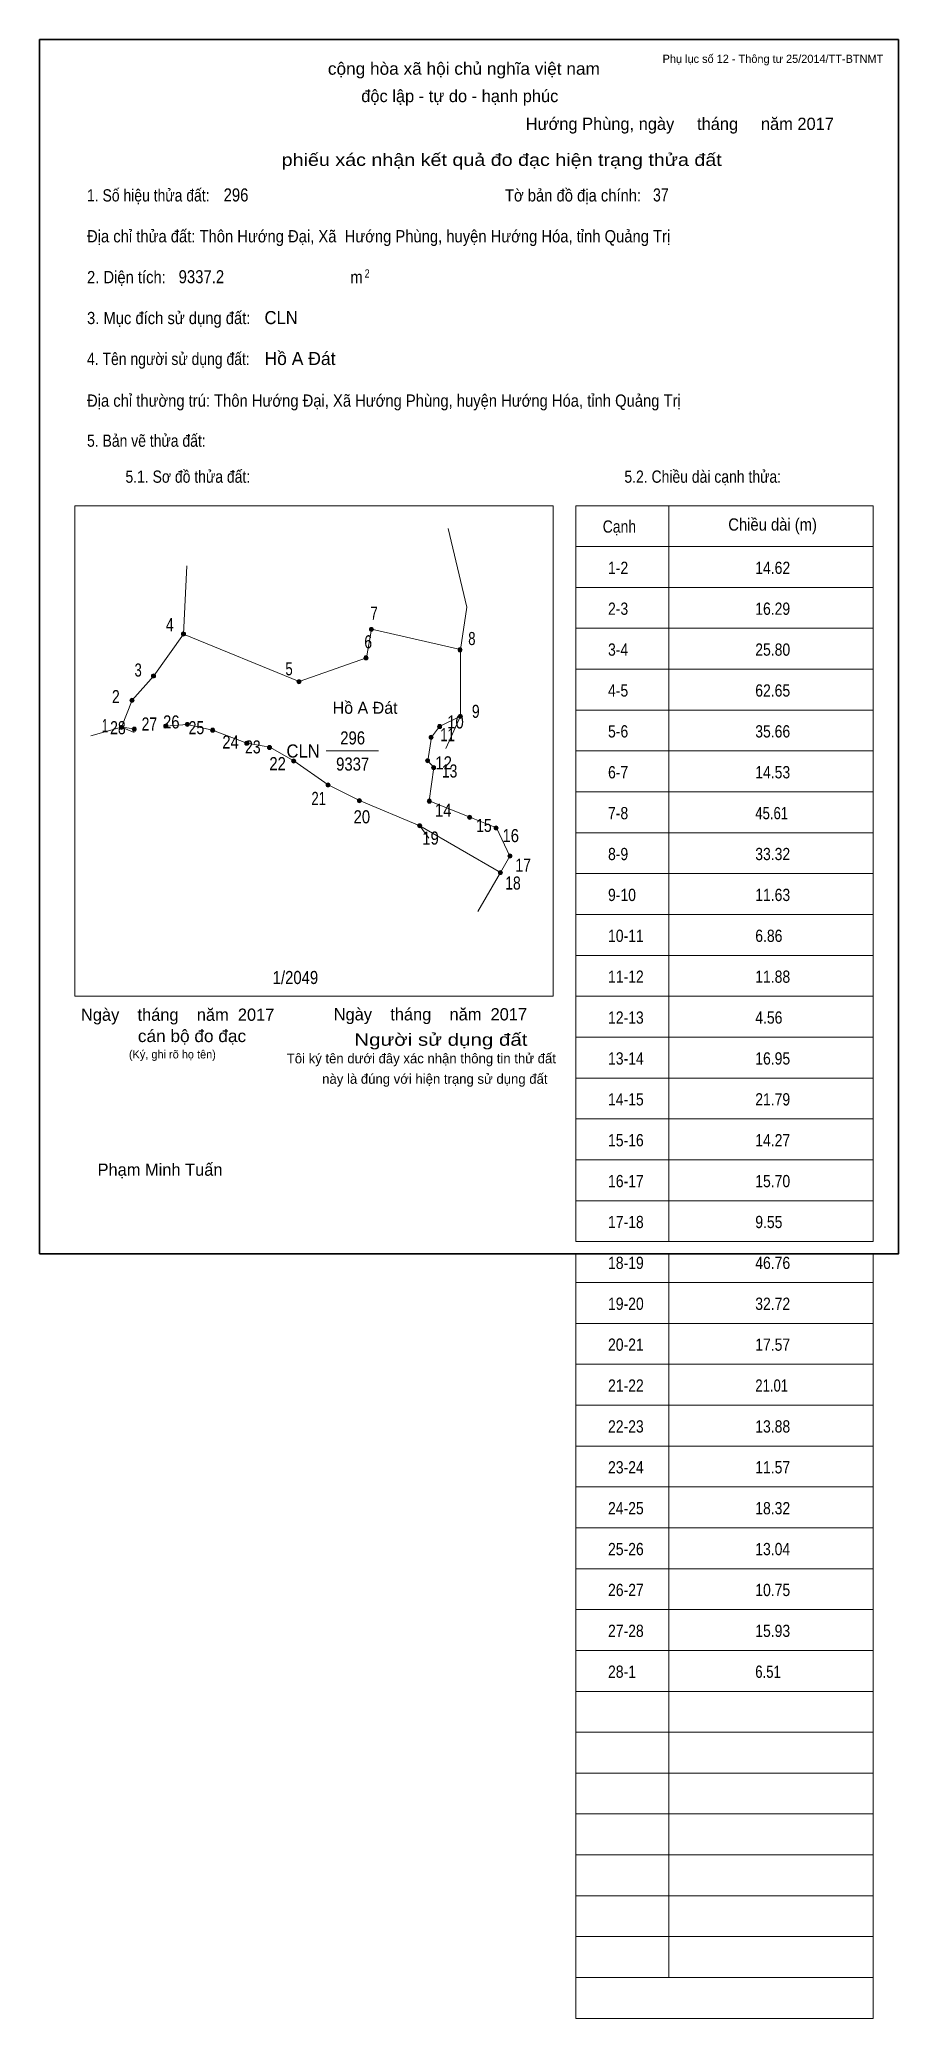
# Model space of a CAD drawing. Header units: centimetres. Extents: x 0 to 21, y -18.7 to 29.7.
import ezdxf
from ezdxf.enums import TextEntityAlignment as Align

# ---------------------------------------------------------------- set-up
doc = ezdxf.new("R2010")
doc.units = ezdxf.units.CM
doc.header["$LTSCALE"] = 0.12
for name, color, linetype in [('2', 7, 'Continuous'), ('30', 7, 'Continuous'), ('34', 7, 'Continuous')]:
    doc.layers.add(name, color=color, linetype=linetype)
for name, color, linetype, lineweight in [('32', 7, 'Continuous', 13), ('33', 7, 'Continuous', 13), ('6', 7, 'Continuous', 13), ('63', 7, 'Continuous', 13)]:
    doc.layers.add(name, color=color, linetype=linetype, lineweight=lineweight)

msp = doc.modelspace()

# ---------------------------------------------------------------- hatches: boundary and pattern name
at = {"layer": '32'}
for points in [[(3.568, 15.1602, 1), (3.468, 15.1602, 1)], [(8.1633, 15.2739, 1), (8.0633, 15.2739, 1)], [(8.032, 14.5772, 1), (7.932, 14.5772, 1)], [(10.3316, 14.7738, 1), (10.2316, 14.7738, 1)], [(2.8356, 14.1366, 1), (2.7356, 14.1366, 1)], [(6.3931, 13.9926, 1), (6.2931, 13.9926, 1)], [(2.3096, 13.5408, 1), (2.2096, 13.5408, 1)], [(10.3394, 13.148, 1), (10.2394, 13.148, 1)], [(2.05, 12.8762, 1), (1.95, 12.8762, 1)], [(2.3647, 12.8338, 1), (2.2647, 12.8338, 1)], [(3.1381, 12.9094, 1), (3.0381, 12.9094, 1)], [(3.6611, 12.9504, 1), (3.5611, 12.9504, 1)], [(4.2813, 12.8079, 1), (4.1813, 12.8079, 1)], [(9.6222, 12.6352, 1), (9.5222, 12.6352, 1)], [(9.83, 12.8977, 1), (9.73, 12.8977, 1)], [(5.1166, 12.4893, 1), (5.0166, 12.4893, 1)], [(5.6714, 12.3844, 1), (5.5714, 12.3844, 1)], [(6.2633, 12.0555, 1), (6.1633, 12.0555, 1)], [(9.5368, 12.0619, 1), (9.4368, 12.0619, 1)], [(9.6832, 11.894, 1), (9.5832, 11.894, 1)], [(7.105, 11.47, 1), (7.005, 11.47, 1)], [(7.8705, 11.0846, 1), (7.7705, 11.0846, 1)], [(9.5802, 11.0733, 1), (9.4802, 11.0733, 1)], [(10.5668, 10.6776, 1), (10.4668, 10.6776, 1)], [(9.3446, 10.4707, 1), (9.2446, 10.4707, 1)], [(11.2128, 10.4185, 1), (11.1128, 10.4185, 1)], [(11.55, 9.7306, 1), (11.45, 9.7306, 1)], [(11.3182, 9.3261, 1), (11.2182, 9.3261, 1)]]:
    msp.add_hatch(color=256, dxfattribs=at).paths.add_polyline_path(points)

# ---------------------------------------------------------------- linework, layer by layer
for centre in [(3.518, 15.1602), (8.1133, 15.2739), (7.982, 14.5772), (10.2816, 14.7738), (2.7856, 14.1366), (6.3431, 13.9926), (2.2596, 13.5408), (10.2894, 13.148), (2, 12.8762), (2.3147, 12.8338), (3.0881, 12.9094), (3.6111, 12.9504), (4.2313, 12.8079), (9.5722, 12.6352), (9.78, 12.8977), (5.0666, 12.4893), (5.6214, 12.3844), (6.2133, 12.0555), (9.4868, 12.0619), (9.6332, 11.894), (7.055, 11.47), (7.8205, 11.0846), (9.5302, 11.0733), (10.5168, 10.6776), (9.2946, 10.4707), (11.1628, 10.4185), (11.5, 9.7306), (11.2682, 9.3261)]:
    msp.add_circle(centre, 0.05, dxfattribs=at)
at = {"layer": '33'}
msp.add_line((7.01, 12.3), (8.29, 12.3), dxfattribs=at)
at = {"layer": '6'}
for p, q in [((3.6, 16.83), (3.52, 15.16)), ((8.12, 15.28), (10.29, 14.78)), ((10.29, 14.78), (10.29, 13.15)), ((9.93, 12.36), (10.29, 13.15)), ((1.25, 12.67), (2, 12.88)), ((2.31, 12.75), (2, 12.88)), ((9.3, 10.47), (11.27, 9.33)), ((11.27, 9.33), (10.72, 8.37))]:
    msp.add_line(p, q, dxfattribs=at)
for points in [[(9.99, 17.74), (10.45, 15.82), (10.29, 14.78)], [(2.32, 12.84), (2, 12.88), (2.26, 13.54), (2.79, 14.14), (3.52, 15.16)], [(3.52, 15.16), (6.35, 14), (7.99, 14.58), (8.12, 15.28)], [(10.29, 13.15), (9.78, 12.9), (9.58, 12.64), (9.49, 12.06), (9.64, 11.9), (9.53, 11.08), (10.52, 10.68)], [(9.52, 10.17), (9.3, 10.47), (7.82, 11.09), (7.06, 11.47), (6.22, 12.06), (5.63, 12.39), (5.07, 12.49), (4.23, 12.81), (3.61, 12.95), (3.09, 12.91)], [(10.52, 10.68), (11.17, 10.42), (11.5, 9.73), (11.27, 9.33)]]:
    msp.add_lwpolyline(points, dxfattribs=at)
at = {"layer": '63'}
for p, q in [((0.86, 18.3), (12.56, 18.3)), ((0.86, 6.3), (0.86, 18.3)), ((12.56, 6.3), (12.56, 18.3)), ((13.11, 18.3), (20.38, 18.3)), ((13.11, 0.3), (13.11, 18.3)), ((15.39, 0.3), (15.39, 18.3)), ((20.38, 0.3), (20.38, 18.3)), ((13.11, 17.3), (20.38, 17.3)), ((13.11, 16.3), (20.38, 16.3)), ((13.11, 15.3), (20.38, 15.3)), ((13.11, 14.3), (20.38, 14.3)), ((13.11, 13.3), (20.38, 13.3)), ((13.11, 12.3), (20.38, 12.3)), ((13.11, 11.3), (20.38, 11.3)), ((13.11, 10.3), (20.38, 10.3)), ((13.11, 9.3), (20.38, 9.3)), ((13.11, 8.3), (20.38, 8.3)), ((13.11, 7.3), (20.38, 7.3)), ((0.86, 6.3), (12.56, 6.3)), ((13.11, 6.3), (20.38, 6.3)), ((13.11, 5.3), (20.38, 5.3)), ((13.11, 4.3), (20.38, 4.3)), ((13.11, 3.3), (20.38, 3.3)), ((13.11, 2.3), (20.38, 2.3)), ((13.11, 1.3), (20.38, 1.3)), ((13.11, 0.3), (20.38, 0.3)), ((13.11, -18.7), (13.11, 0)), ((15.39, -17.7), (15.39, 0)), ((20.38, -18.7), (20.38, 0)), ((13.11, -0.7), (20.38, -0.7)), ((13.11, -0.7), (20.38, -0.7)), ((13.11, -1.7), (20.38, -1.7)), ((13.11, -2.7), (20.38, -2.7)), ((13.11, -3.7), (20.38, -3.7)), ((13.11, -4.7), (20.38, -4.7)), ((13.11, -5.7), (20.38, -5.7)), ((13.11, -6.7), (20.38, -6.7)), ((13.11, -7.7), (20.38, -7.7)), ((13.11, -8.7), (20.38, -8.7)), ((13.11, -9.7), (20.38, -9.7)), ((13.11, -10.7), (20.38, -10.7)), ((13.11, -11.7), (20.38, -11.7)), ((13.11, -12.7), (20.38, -12.7)), ((13.11, -13.7), (20.38, -13.7)), ((13.11, -14.7), (20.38, -14.7)), ((13.11, -15.7), (20.38, -15.7)), ((13.11, -16.7), (20.38, -16.7)), ((13.11, -17.7), (20.38, -17.7)), ((13.11, -18.7), (20.38, -18.7))]:
    msp.add_line(p, q, dxfattribs=at)
at = {"layer": '63', "lineweight": 35}
msp.add_lwpolyline([(0, 0), (0, 29.7), (21, 29.7), (21, 0)], close=True, dxfattribs=at)

# ---------------------------------------------------------------- texts
at = {"layer": '2'}
msp.add_text('Hồ A Đát', height=0.2927, dxfattribs=at).set_placement((7.96, 13.21), align=Align.CENTER)
at = {"layer": '30'}
for s, height, width, p in [('1-2', 0.3, 0.85, (13.9, 16.63)), ('14.62', 0.3, 0.85, (17.5, 16.63)), ('2-3', 0.3, 0.85, (13.9, 15.63)), ('16.29', 0.3, 0.85, (17.5, 15.63)), ('3-4', 0.3, 0.85, (13.9, 14.63)), ('25.80', 0.3, 0.85, (17.5, 14.63)), ('4-5', 0.3, 0.85, (13.9, 13.63)), ('62.65', 0.3, 0.85, (17.5, 13.63)), ('5-6', 0.3, 0.85, (13.9, 12.63)), ('35.66', 0.3, 0.85, (17.5, 12.63)), ('6-7', 0.3, 0.85, (13.9, 11.63)), ('14.53', 0.3, 0.85, (17.5, 11.63)), ('7-8', 0.3, 0.85, (13.9, 10.63)), ('45.61', 0.3, 0.8, (17.5, 10.63)), ('8-9', 0.3, 0.85, (13.9, 9.63)), ('33.32', 0.3, 0.85, (17.5, 9.63)), ('9-10', 0.3, 0.85, (13.9, 8.63)), ('11.63', 0.3, 0.85, (17.5, 8.63)), ('10-11', 0.3, 0.85, (13.9, 7.63)), ('6.86', 0.3, 0.85, (17.5, 7.63)), ('1/2049', 0.32, 0.85, (5.7, 6.6)), ('11-12', 0.3, 0.85, (13.9, 6.63)), ('11.88', 0.3, 0.85, (17.5, 6.63)), ('12-13', 0.3, 0.85, (13.9, 5.63)), ('4.56', 0.3, 0.85, (17.5, 5.63)), ('13-14', 0.3, 0.85, (13.9, 4.63)), ('16.95', 0.3, 0.85, (17.5, 4.63)), ('14-15', 0.3, 0.85, (13.9, 3.63)), ('21.79', 0.3, 0.85, (17.5, 3.63)), ('15-16', 0.3, 0.85, (13.9, 2.63)), ('14.27', 0.3, 0.85, (17.5, 2.63)), ('16-17', 0.3, 0.85, (13.9, 1.63)), ('15.70', 0.3, 0.85, (17.5, 1.63)), ('17-18', 0.3, 0.85, (13.9, 0.63)), ('9.55', 0.3, 0.85, (17.5, 0.63)), ('18-19', 0.3, 0.85, (13.9, -0.37)), ('46.76', 0.3, 0.85, (17.5, -0.37)), ('19-20', 0.3, 0.85, (13.9, -1.37)), ('32.72', 0.3, 0.85, (17.5, -1.37)), ('20-21', 0.3, 0.85, (13.9, -2.37)), ('17.57', 0.3, 0.85, (17.5, -2.37)), ('21-22', 0.3, 0.85, (13.9, -3.37)), ('21.01', 0.3, 0.8, (17.5, -3.37)), ('22-23', 0.3, 0.85, (13.9, -4.37)), ('13.88', 0.3, 0.85, (17.5, -4.37)), ('23-24', 0.3, 0.85, (13.9, -5.37)), ('11.57', 0.3, 0.85, (17.5, -5.37)), ('24-25', 0.3, 0.85, (13.9, -6.37)), ('18.32', 0.3, 0.85, (17.5, -6.37)), ('25-26', 0.3, 0.85, (13.9, -7.37)), ('13.04', 0.3, 0.85, (17.5, -7.37)), ('26-27', 0.3, 0.85, (13.9, -8.37)), ('10.75', 0.3, 0.85, (17.5, -8.37)), ('27-28', 0.3, 0.85, (13.9, -9.37)), ('15.93', 0.3, 0.85, (17.5, -9.37)), ('28-1', 0.3, 0.85, (13.9, -10.37)), ('6.51', 0.3, 0.8, (17.5, -10.37))]:
    msp.add_text(s, height=height, dxfattribs=dict(at, width=width)).set_placement(p)
at = {"layer": '32'}
for s, width, p in [('4', 0.8, (3.185, 15.23)), ('7', 0.75, (8.18, 15.51)), ('6', 0.8, (8.035, 14.81)), ('8', 0.75, (10.57, 14.89)), ('3', 0.75, (2.41, 14.12)), ('5', 0.75, (6.1, 14.15)), ('2', 0.8, (1.865, 13.47)), ('1', 0.65, (1.6, 12.76)), ('27', 0.8, (2.685, 12.8)), ('26', 0.85, (3.22, 12.85)), ('10', 0.85, (10.17, 12.85)), ('9', 0.8, (10.665, 13.11)), ('28', 0.8, (1.915, 12.71)), ('25', 0.8, (3.835, 12.71)), ('24', 0.85, (4.67, 12.36)), ('11', 0.75, (9.975, 12.54)), ('23', 0.8, (5.215, 12.24)), ('22', 0.85, (5.82, 11.83)), ('12', 0.85, (9.88, 11.85)), ('13', 0.8, (10.025, 11.65)), ('21', 0.75, (6.825, 10.98)), ('20', 0.85, (7.88, 10.53)), ('14', 0.85, (9.87, 10.69)), ('19', 0.85, (9.56, 10.01)), ('15', 0.8, (10.865, 10.32)), ('16', 0.85, (11.52, 10.07)), ('18', 0.8, (11.575, 8.91)), ('17', 0.8, (11.825, 9.35))]:
    msp.add_text(s, height=0.32, dxfattribs=dict(at, width=width)).set_placement(p, align=Align.CENTER)
at = {"layer": '33', "width": 0.85}
for s, p in [('296', (7.655, 12.46)), ('9337', (7.655, 11.82))]:
    msp.add_text(s, height=0.32, dxfattribs=at).set_placement(p, align=Align.CENTER)
at = {"layer": '33', "width": 0.95}
msp.add_text('CLN', height=0.32, dxfattribs=at).set_placement((6.85, 12.14), align=Align.RIGHT)
at = {"layer": '34'}
for s, width, p in [('296', 0.85, (4.5, 25.74)), ('37', 0.8, (15, 25.74)), ('9337.2', 0.85, (3.4, 23.74)), ('CLN', 0.95, (5.5, 22.74))]:
    msp.add_text(s, height=0.32, dxfattribs=dict(at, width=width)).set_placement(p)
msp.add_text('Hồ A Đát', height=0.32, dxfattribs=at).set_placement((5.5, 21.74))
at = {"layer": '63', "width": 1.05}
msp.add_text('cộng hòa xã hội chủ nghĩa việt nam', height=0.3, dxfattribs=at).set_placement((10.375, 28.84), align=Align.CENTER)
at = {"layer": '63'}
for s, height, p in [('Phụ lục số 12 - Thông tư 25/2014/TT-BTNMT', 0.2, (20.63, 29.13)), ('Ngày    tháng    năm  2017', 0.3, (5.74, 5.7)), ('Ngày    tháng    năm  2017', 0.3, (11.92, 5.71)), ('(Ký, ghi rõ họ tên)', 0.2, (4.31, 4.78))]:
    msp.add_text(s, height=height, dxfattribs=at).set_placement(p, align=Align.RIGHT)
for s, height, p in [('độc lập - tự do - hạnh phúc', 0.3, (10.275, 28.17)), ('Hướng Phùng, ngày     tháng     năm 2017', 0.3, (15.655, 27.49)), ('Tôi ký tên dưới đây xác nhận thông tin thử đất', 0.24, (9.335, 4.66)), ('này là đúng với hiện trạng sử dụng đất', 0.24, (9.665, 4.16)), ('Phạm Minh Tuấn', 0.3, (2.945, 1.91))]:
    msp.add_text(s, height=height, dxfattribs=at).set_placement(p, align=Align.CENTER)
for s, width, p in [('phiếu xác nhận kết quả đo đạc hiện trạng thửa đất', 1.2, (16.68, 26.61)), ('cán bộ đo đạc', 1.05, (5.05, 5.18)), ('Người sử dụng đất', 1.25, (11.93, 5.09))]:
    msp.add_text(s, height=0.3, dxfattribs=dict(at, width=width)).set_placement(p, align=Align.RIGHT)
for s, height, width, p in [('1. Số hiệu thửa đất:', 0.3, 0.85, (1.16, 25.74)), ('Tờ bản đồ địa chính:', 0.3, 0.9, (11.38, 25.74)), ('Địa chỉ thửa đất: Thôn Hướng Đại, Xã  Hướng Phùng, huyện Hướng Hóa, tỉnh Quảng Trị', 0.3, 0.9, (1.16, 24.74)), ('2. Diện tích:', 0.3, 0.9, (1.16, 23.74)), ('m', 0.3, 0.9, (7.6, 23.74)), ('2', 0.2, 0.8, (7.95, 23.88)), ('3. Mục đích sử dụng đất:', 0.3, 0.9, (1.16, 22.74)), ('4. Tên người sử dụng đất:', 0.3, 0.85, (1.16, 21.74)), ('Địa chỉ thường trú: Thôn Hướng Đại, Xã Hướng Phùng, huyện Hướng Hóa, tỉnh Quảng Trị', 0.3, 0.9, (1.16, 20.72)), ('5. Bản vẽ thửa đất:', 0.3, 0.85, (1.16, 19.74)), ('5.1. Sơ đồ thửa đất:', 0.3, 0.85, (2.1, 18.86)), ('5.2. Chiều dài cạnh thửa:', 0.3, 0.85, (14.3, 18.86)), ('Cạnh', 0.3, 0.85, (13.77, 17.64)), ('Chiều dài (m)', 0.3, 0.9, (16.84, 17.69))]:
    msp.add_text(s, height=height, dxfattribs=dict(at, width=width)).set_placement(p)

doc.saveas('drawing.dxf')
